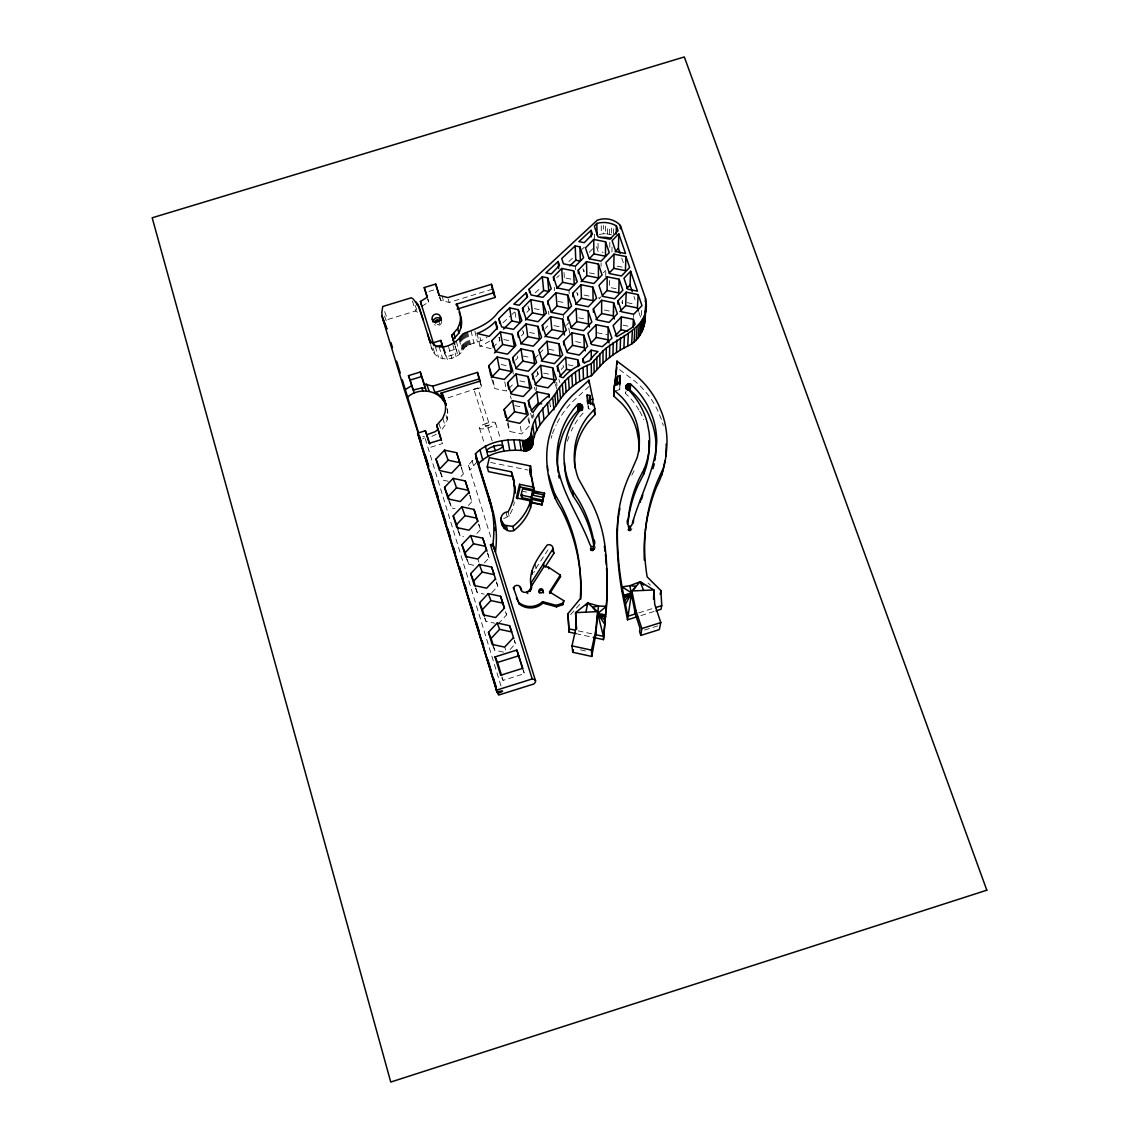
<?xml version="1.0" encoding="UTF-8"?>
<svg xmlns="http://www.w3.org/2000/svg" width="1139" height="1139" viewBox="0 0 1139 1139"><rect width="100%" height="100%" fill="white"/><g stroke="black" fill="none" stroke-linecap="round" stroke-linejoin="round"><path stroke-width="0.75" stroke-dasharray="5 3.75" d="M599.256 234.477L603.343 233.751L603.357 225.479M611.558 234.748L605.435 233.694L605.464 225.422M605.763 276.677L605.806 269.672M607.514 233.837L607.571 225.579M609.564 234.193L609.65 225.935M609.479 280.479L609.393 287.37L616.071 288.708M609.792 247.234L609.863 240.813M611.572 233.096L611.671 226.49M611.942 251.975L612.042 245.554M613.508 233.851L613.636 225.607M615.644 390.876L619.73 389.609L619.801 386.505M619.73 389.609L619.929 383.402M622.535 300.255L622.421 303.615L621.367 300.554M638.979 410.04A77.238 74.533 -4.7 0 0 628.643 396.415L625.396 393.425L625.638 388.242M633.569 317.468L633.74 314.236M641.314 315.446L641.741 308.883M631.917 528.482C631.362 533.08 624.827 530.133 628.415 525.691M628.429 530.546L628.756 525.976M628.828 530.76L629.155 526.19M629.255 530.888L629.596 526.318M629.71 530.916L630.038 526.346M630.152 530.859L630.493 526.289M630.565 530.703L630.921 526.133M473.881 389.282L477.825 388.072L489.471 424.904L488.133 425.929L485.499 426.143L473.881 389.282L481.769 387.531L480.615 382.69M477.825 388.072L444.21 399.091M485.499 426.143L489.471 424.904M625.439 392.884L626.094 391.36M551.091 438.287L551.945 435.425M594.273 545.012C597.462 548.913 591.184 553.668 590.016 548.713M438.885 423.537L441.249 430.343L445.022 425.246L447.314 419.423A25.969 24.83 -17.8 0 0 447.3 409.228M533.778 572.646L534.433 571.18M503.623 518.629L509.161 516.038L512.194 509.831L514.273 503.267L513.276 498.882M631.803 475.205L634.152 470.663M535.857 568.418L547.944 549.895M430.699 344.405C432.735 363.668 457.764 362.772 464.598 347.466C471.304 342.483 480.473 342.54 487.093 337.172M477.127 461.793L469.923 470.008L468.428 465.239L474.493 458.177M570.596 614.676L580.463 603.428M583.097 413.101L580.164 416.39A77.609 74.96 3 0 0 571.208 431.012M510.101 649.458L515.412 643.734L514.372 640.374M498.085 623.958L506.57 614.875L505.531 611.529M491.763 592.679L497.8 586.243L496.775 582.926M484.289 562.951L489.101 557.825L487.577 552.899M476.871 533.451L480.473 529.649L478.95 524.752M507.339 423.566L509.859 431.496L521.676 433.959L529.934 425.303L528.724 417.557M468.314 505.46L471.902 501.687L469.909 495.209M561.256 369.42L563.577 366.986L562.552 363.868M461.024 476.444L463.416 473.938L461.423 467.517M534.832 358.415L538.32 354.77M539.487 353.546L542.976 349.901L542.463 345.231M566.439 325.256L569.913 321.639M508.891 388.556L514.757 382.433M601.335 296.524L599.043 298.916L599.014 293.848M535.757 376.881L538.106 374.432L537.679 371.029M545.325 328.445L547.645 326.025M515.497 360.166L517.832 357.731L517.006 352.464M603.399 272.805L605.677 270.427M526.887 312.328L529.208 309.936L528.581 304.953M492.86 347.637L499.879 340.376L499.281 337.215M589.247 252.331L592.679 248.772M521.335 335.905L523.669 333.485L523.214 330.282M502.954 322.821L510.699 315.617M511.995 314.407L514.586 312.015M535.259 292.794L540.427 287.982M568.859 261.571L574.028 256.759M581.787 249.555L584.364 247.149M556.757 277.717L559.164 275.481M589.105 386.434L572.476 401.754A92.159 89.027 2.8 0 0 556.857 423.466M421.886 306.249L428.705 302.049L427.751 298.831M431.852 436.351L436.251 434.358M501.858 677.805L503.054 680.367L524.41 673.662L523.399 670.401M638.737 612.867L654 608.084M640.915 615.587L654.313 611.387M644.603 630.038L658.029 625.809M430.713 447.228L442.502 443.584L441.576 440.978M456.155 349.004L457.351 353.446L445.876 356.963L444.594 352.549L456.155 349.004L455.201 345.943M428.947 291.456L433.817 289.961M417.429 312.214L415.621 310.99L387.602 319.561L383.33 308.142M439.597 297.023L440.608 300.24L449.15 302.419L492.333 289.206M603.343 233.751L605.435 233.694M596.58 246.821L598.117 251.363L603.101 252.345M617.124 266.127L623.446 267.38M589.475 272.862L596.124 274.186M566.012 278.13L575.964 280.123M627.162 302.647L635.121 304.255M584.079 295.058L590.728 296.396M604.353 310.022L614.377 312.043M558.096 301.394L566.41 303.074M622.99 325.142L628.016 326.167M534.305 308.626L540.954 309.965M578.64 317.809L586.998 319.49M597.22 332.773L607.286 334.809M554.109 325.64L560.787 326.993M490.61 462.462L527.941 470.023M575.636 341.586L582.328 342.939M529.521 332.446L536.184 333.798M503.851 339.564L510.514 340.931M548.927 349.26L557.298 350.969M489.585 341.074A48.55 45.831 -12 0 1 479.889 346.014L491.692 348.847M568.034 364.765L573.074 365.804M523.114 356.009L531.486 357.731M543.673 373.108L550.393 374.489M501.302 364.537L507.98 365.904M519.854 380.924L526.56 382.305M491.806 379.173L494.81 388.584L506.542 391.004L504.648 381.095M587.98 405.641L588.365 408.744L593.946 409.898M514.97 405.641L521.705 407.036M523.114 491.379L526.446 492.091M440.124 472.172L443.213 480.188L448.282 481.27M448.695 500.462L451.628 507.98L455.031 508.692M457.892 530.375L460.113 535.971L463.53 536.711M465.524 556.43L468.67 564.189L473.81 565.3M475.518 588.365L477.298 592.636L484.189 594.131M578.171 630.864L592.551 633.996M575.935 633.626L591.426 637M484.602 618.078L485.983 621.31L494.639 623.204M580.548 649.885L585.717 651.01M492.817 645.856L494.753 650.212L506.912 652.889M619.559 369.662L634.836 381.152A91.746 88.543 -4.5 0 1 657.858 410.78L661.446 419.479A91.746 88.543 -4.5 0 1 663.282 425.473M648.02 582.983L650.454 585.275M628.102 530.261L627.646 529.507M504.634 647.123L505.773 650.013M384.484 316.087L386.306 320.942M477.796 559.064L478.95 562.153M522.53 668.379L524.41 673.662M514.372 640.759L515.412 643.734M621.723 258.055L623.375 262.881M633.939 296.439L635.049 299.699M638.979 312.556L640.559 317.183M505.431 611.558L506.57 614.875M496.319 581.872L497.8 586.243M582.969 268.747L583.994 271.78L583.894 268.263M442.715 418.369L445.022 425.246M487.506 553.084L489.101 557.825M576.79 292.296L577.815 295.357L577.672 291.954M478.565 523.954L480.473 529.649M569.714 333.158L568.489 326.836M469.88 495.579L471.902 501.687M461.252 467.431L463.416 473.938M558.893 379.444L559.918 382.59M555.362 384.356L556.914 389.068M527.941 306.049L529.208 309.936M446.032 415.507L447.314 419.423M537.081 371.314L538.106 374.432M522.659 330.395L523.669 333.485M534.39 387.36L535.415 390.506M530.56 413.343L532.596 419.693M527.884 418.953L529.934 425.303M498.896 337.315L499.879 340.376M510.258 395.831L511.269 398.992M412.446 301.066L415.621 310.99M495.508 423.039L500.178 437.789M415.322 305.622L416.902 310.563M479.96 381.807L481.769 387.531M488.062 427.851L492.176 440.893M455.059 346.156L457.351 353.446M479.462 428.008L484.103 442.758M443.655 349.531L444.594 352.549M427.695 298.845L428.705 302.049M443.541 349.459L445.876 356.963M433.162 348.164L435.07 354.314M468.428 465.239L491.265 538.576M440.75 472.158L443.213 480.188M449.649 501.502L451.628 507.98M458.618 531.073L460.113 535.971M467.161 559.263L468.67 564.189M475.775 587.667L477.298 592.636M484.958 617.964L485.983 621.31M493.714 646.852L494.753 650.212M502.057 677.107L503.054 680.367M425.203 438.558L500.989 685.991M435.255 346.455L438.543 357.19M472.059 460.64L473.497 465.452M439.099 346.74L442.744 358.97M443.797 347.295L447.342 359.511M431.838 347.779L432.635 350.613M448.495 346.527L451.941 358.771M439.725 297.008L440.608 300.24M452.809 344.519L456.155 356.806M442.445 297.208L443.313 300.44M456.369 341.444L459.629 353.788M448.31 299.201L449.15 302.419M459.174 339.322L461.978 350.186M459.387 337.016L462.576 349.459M460.726 335.635L463.886 348.093M460.028 336.304L463.203 348.762M461.452 334.994L464.541 347.509M506.015 512.123L507.083 516.366M462.22 334.396L465.353 346.882M463.018 333.841L466.136 346.341M463.858 333.343L466.947 345.843M508.108 511.795L509.161 516.038M464.726 332.873L467.787 345.402M465.609 332.46L468.656 345.003M466.52 332.104L469.553 344.647M467.446 331.805L470.464 344.348M471.033 330.78L473.966 343.337M474.906 331.093L477.412 342.113M477.099 333.499L480.032 346.455M480.06 337.528L480.743 340.675M493.045 380.284L494.81 388.584M535.102 563.791L536.042 568.389M508.022 422.327L509.859 431.496M520.338 426.356L521.676 433.959M512.735 370.688L513.319 374.048M593.917 546.35L594.373 549.354M515.07 312.357L515.81 317.268M532.483 415.08L532.938 418.184M533.436 413.77L533.878 416.874M536.17 386.989L536.597 390.264M549.71 402.366L550.45 406.765L550.094 403.548M548.585 311.203L548.884 314.506M556.672 382.362L556.971 385.68M554.266 287.242L554.536 290.673M563.25 314.748L563.463 317.98M564.019 272.563L564.346 277.802M569.002 290.317L569.187 293.677M575.366 266.213L575.508 269.687M590.671 546.008L590.828 550.336M591.483 547.93L591.568 550.82M591.07 547.731L591.169 550.621M591.91 548.044L592.009 550.92M592.807 547.987L592.892 550.877M588.279 405.755L588.365 408.744M592.365 548.058L592.451 550.949M593.191 546.378L593.305 550.707M593.561 546.136L593.675 550.464M594.444 234.235L594.53 240.785M598.06 243.305L598.117 251.363M601.264 225.75L601.278 234.008M601.079 262.91L601.079 266.426M567.393 441.206A77.609 74.96 3 0 1 569.97 433.859M552.5 433.56A92.159 89.027 2.8 0 1 556.159 424.875M639.762 411.393A77.238 74.533 -4.7 0 1 643.791 419.778M424.292 437.775A5.211 1.509 -16.7 0 1 422.683 438.857M422.84 436.322A5.211 1.509 -16.7 0 1 424.377 436.55M447.015 408.346A26.012 24.873 -17.8 0 1 447.029 418.554M439.668 323.12A2.022 1.908 -13.9 0 1 437.234 324.601M441.661 321.483A4.257 4.029 -13.9 0 1 434.486 324.7M486.908 423.167L484.844 423.893A8.4 2.406 -17.5 0 0 480.815 428.819A8.4 2.406 -17.5 0 0 493.557 425.417A8.4 2.406 -17.5 0 0 491.023 422.242L486.908 423.167"/><path stroke-width="1.5" d="M603.001 350.883L591.226 363.768C577.316 368.894 565.086 378.504 557.071 390.99C548.557 405.228 531.842 415.265 531.215 433.945C530.646 437.234 527.884 439.925 524.638 440.594C507.481 438.33 488.062 440.864 475.433 453.863L488.958 497.131A115.039 111.024 -27.8 0 1 492.931 543.972L495.451 552.016A112.419 108.632 -28.1 0 0 491.55 506.2L478.309 463.844C490.653 450.93 509.617 448.965 526.403 450.887C529.592 450.218 532.283 447.584 532.838 444.367C533.735 424.505 552.144 414.624 560.545 398.778C568.318 388.285 579.238 380.212 591.483 375.685L603.001 363.07L603.001 350.883C619.687 335.806 651.992 327.349 645.5 298.361L620.399 225.508C614.718 219.144 605.023 217.136 597.163 220.297L498.042 312.271C489.656 324.088 475.846 328.886 463.018 333.841C454.048 347.025 432.962 355.197 427.538 333.869M593.148 637.37L603.471 639.62L606.275 606.432A326.025 312.613 -37.4 0 0 605.236 548.215A141.037 137.62 -22.5 0 0 587.439 494.839L578.384 478.608A68.297 65.905 2.9 0 1 574.27 454.376L575.01 446.203A68.297 65.905 2.9 0 1 588.009 416.361L594.829 408.702L593.846 403.918L588.194 402.75L587.226 394.92L589.86 395.461L590.814 404.074M605.549 241.795L609.251 252.644L601.065 261.158L589.176 258.795L585.503 247.932L593.69 239.446L605.549 241.795L605.492 256.218L593.889 253.912L589.319 258.653M533.095 485.499A50.757 49.162 -15.6 0 0 530.447 474.636L531.344 470.706L530.546 465.979L489.371 457.636L487.221 466.905L511.383 471.817C516.423 484.773 515.084 499.793 508.108 511.795C494.995 512.892 501.758 534.96 513.874 530.532A50.757 49.162 -15.6 0 0 530.589 507.695L531.97 501.801M515.355 493.102L513.39 478.366M603.001 363.07L606.204 360.223L606.29 347.979M605.222 551.091L605.25 548.215M602.488 295.328L607.087 290.53L607.172 276.82L619.118 279.212L622.862 290.189L614.647 298.774L602.673 296.368L598.957 285.391L607.172 276.82M609.094 342.924L608.041 339.821L608.155 327.149L596.153 324.715L587.881 333.385L591.597 344.505L602.275 346.683L611.914 338.255L608.155 327.149M521.092 589.219L521.092 588.721A4.015 3.944 -16.9 0 0 513.433 587.724L519.128 603.941A18.053 17.754 -14.3 0 0 542.919 603.115L556.473 606.831L562.851 604.652L563.805 600.694L549.553 591.91L560.288 575.095L548.485 567.208L544.072 566.496L531.301 586.386C530.717 590.7 525.35 594.572 521.591 591.041L521.092 589.219L521.505 590.258A4.001 3.93 -17 0 0 519.996 587.653M603.471 639.62L606.275 606.432L598.445 605.962L587.738 602.93L575.579 612.625L576.462 629.312M606.204 360.223L609.536 357.504L609.692 345.202M609.194 273.104L613.764 268.334L614.021 254.168L625.923 256.531L629.668 267.437L621.481 275.98L609.55 273.602L605.834 262.682L614.021 254.168M614.405 318.963L613.352 315.873L613.594 302.689L601.634 300.283L593.376 308.897L593.433 312.157M609.536 357.504L612.967 354.927L613.209 342.554M616.199 234.065L616.37 225.878A24.218 22.723 -2.8 0 0 596.893 223.415L594.344 226.049L598.018 236.855L609.878 239.204L618.036 230.733L616.37 225.878M638.708 451.813A67.13 64.781 -4.7 0 0 638.424 438.885L636.915 430.941A67.13 64.781 -4.7 0 0 621.225 402.935L613.793 396.073L614.434 385.096L619.929 383.402M614.434 385.096L613.793 396.073M614.832 384.954L616.954 361.106L635.235 374.845A92.871 89.568 -4.5 0 1 658.541 404.801L662.172 413.599A92.871 89.568 -4.5 0 1 667.013 441.619C666.586 457.152 663.966 472.899 656.591 486.752A186.098 178.823 24.3 0 0 645.3 531.101M620.072 253.228L618.406 248.402L618.762 233.822L612.113 240.742L615.829 251.591L625.539 253.513L618.762 233.822M619.83 384.954L620.114 375.528L617.552 376.326L616.982 385.167M612.967 354.927L616.512 352.478L616.825 340.063M617.893 304.085L617.979 300.781L626.194 292.182L638.182 294.574L641.969 305.594L633.74 314.236L621.737 311.815L617.979 300.781M620.314 228.782L620.399 225.508M616.868 364.338L616.954 361.106M619.118 279.212L618.748 292.88L607.087 290.53M617.552 376.326L617.366 382.619L619.915 381.836L620.114 375.528M616.512 352.478L620.171 350.186L620.57 337.714M615.202 335.848L620.954 329.783L621.381 316.898L633.398 319.319L635.078 324.259A17.042 16.145 -1.2 0 1 628.856 329.641L616.882 336.66L613.124 325.555L621.381 316.898M625.923 256.531L625.411 270.655L613.764 268.334M620.171 350.186L623.916 348.036L624.4 335.521M619.929 311.588L625.681 305.579L626.194 292.182M637.555 616.64L627.518 619.787L621.837 590.728A327.363 310.292 27.6 0 1 617.181 533.65L617.366 529.108A142.104 137.306 18.2 0 1 629.782 474.579L637.171 457.636A67.97 65.535 -4.8 0 0 638.865 433.233L637.327 425.203A67.97 65.535 -4.8 0 0 621.453 396.87L613.921 389.922M632.259 291.57L630.024 285.063L630.65 271.239L623.958 278.229L627.717 289.192L637.498 291.143L630.65 271.239M623.916 348.036L627.746 346.042L628.315 333.485M625.923 388.726L626.066 385.637L628.842 383.8L630.565 384.042L634.779 387.972A82.649 79.702 -4.5 0 1 649.258 408.844L652.476 416.675A82.649 79.702 -4.5 0 1 656.747 441.605C655.11 470.464 639.705 496.177 632.273 523.883C630.323 530.247 624.855 522.801 628.272 518.814A131.711 127.255 18.1 0 1 639.164 478.693L644.076 469.197A78.235 75.445 -4.8 0 0 649.045 432.08L647.265 422.84A78.235 75.445 -4.8 0 0 628.942 390.236L625.681 387.26L626.066 385.637M626.236 388.257L626.379 385.153M626.535 389.381L626.763 384.74M626.991 389.04L627.219 384.384M627.418 390.307L627.717 384.099M627.746 346.042C638.595 341.401 645.001 329.185 645.115 317.681M665.76 456.597L666.23 447.171A91.746 88.543 -4.5 0 0 666.144 444.039M628.272 383.914L627.959 390.122L630.223 390.25L634.395 394.137A81.638 78.79 -4.5 0 1 648.689 414.781L651.864 422.526A81.638 78.79 -4.5 0 1 656.092 447.171L655.665 455.543M628.529 390.022L628.842 383.8M629.112 390.008L629.426 383.786M631.661 344.192L632.33 331.606M629.682 390.079L630.009 383.871M632.971 327.349L633.398 319.319M630.223 390.25L630.565 384.042M533.379 494.369L533.792 490.937L544.57 493.215L541.936 504.919L531.073 502.612L532.013 495.508L532.753 492.603L543.559 494.881L543.801 496.49L544.57 493.215M553.084 548.656L530.646 583.581C529.251 568.731 538.932 556.501 547.176 545.026A4.143 4.058 -8.8 0 1 553.084 548.656L553.782 553.469L545.31 566.653M634.081 342.184L634.793 329.541M638.438 311.018L637.384 307.929L638.182 294.574M636.288 339.977L637.057 327.292M621.837 590.728L622.079 586.884A331.549 314.022 27.5 0 1 617.366 529.108M638.296 337.585L639.107 324.857M640.061 335.037L640.901 322.252M641.57 332.36L642.453 319.518M642.837 329.57L643.749 316.656M645.272 301.693L645.5 298.361M643.82 326.679L644.759 313.709M645.215 311.346L645.941 301.436M644.532 323.718L645.486 310.691M644.973 320.7L646.084 304.526M633.298 522.972L633.555 519.882M627.518 619.787L631.874 590.956L640.175 581.744L653.914 589.959L654.697 604.197L660.791 622.592L659.296 629.625L640.816 635.42L639.577 631.618L640.033 628.258L635.334 613.935L629.824 585.702L640.175 581.744L643.734 585.09M626.991 595.996L627.148 594.273M640.403 502.157L640.716 498.896M627.959 523.47A130.074 125.746 18.4 0 1 638.708 483.819L643.563 474.436L644.076 469.197M576.22 626.934L571.977 645.856L572.775 652.291L591.753 656.448L591.468 650.113L595.654 631.163L597.648 611.629L587.738 602.93L585.588 605.379M614.975 384.797L615.701 377.906M616.057 374.46L616.783 367.57M653.515 599.299L653.914 589.959L631.874 590.956L635.776 610.134L635.334 613.935L627.831 616.299L622.079 586.884L629.824 585.702L636.046 586.314L634.295 588.991M661.702 475.205L665.034 460.583M640.816 635.42L641.827 628.557L635.776 610.134M654.854 460.526L655.395 457.209M541.936 504.919L543.559 494.881M660.179 594.401L660.905 590.6L647.166 576.875A188.462 180.973 24.1 0 1 657.26 481.655L662.442 469.966M585.916 612.156L587.738 602.93M660.905 590.6L661.745 605.649L661.004 609.28L655.979 610.86M591.753 656.448L595.754 634.694L598.445 605.962L592.65 607.244L595.669 611.017M572.775 652.291L573.358 649.686M530.447 474.636L529.649 469.937L530.546 465.979M533.792 490.937L533.038 494.212L532.753 492.603M513.874 530.532L512.877 526.432A51.326 49.675 -15.6 0 0 529.777 503.353L530.347 500.904L516.351 497.928L519.569 484.289L533.536 487.236L533.137 493.5L532.682 490.895L522.587 488.773L521.107 495.081L521.634 497.658L531.671 499.779L530.817 503.438L530.347 500.904M531.671 499.779L531.215 497.216L532.682 490.895M533.536 487.236L532.682 486.567A51.326 49.675 -15.6 0 0 529.649 469.937M517.32 498.797L520.11 486.923L519.569 484.289M521.634 497.658L522.374 494.525M652.974 468.699L654.327 463.844M641.542 499.338L642.823 494.881M625.297 594.814L624.386 597.676L623.816 596.722L624.699 596.665M531.073 502.612L531.685 501.516M453.877 342.241L454.148 343.238L451.813 335.208L457.679 328.53L459.928 322.85A25.613 24.204 -14 0 0 456.867 305.594L455.956 304.298L494.127 292.623L491.422 284.28L447.898 297.592L439.284 295.4L435.71 284.052L424.249 287.541L427.196 297.251M453.051 339.764L458.846 333.129L461.081 327.491A25.414 24.019 -14 0 0 459.031 312.086M623.603 595.455L631.675 592.992L622.079 586.884M562.851 604.652L563.805 600.694M625.382 604.339L631.675 592.992L624.058 597.89L623.859 596.921M560.288 575.095L560.502 576.69L549.81 593.419L549.553 591.91M579.879 410.496C585.603 408.687 581.645 402.281 577.658 404.416L573.857 408.759A83.033 80.143 2.6 0 0 561.513 430.998L559.092 439.127A83.033 80.143 2.6 0 0 557.313 464.441C561.812 493.144 579.708 517.362 589.86 544.371C592.437 550.536 597.149 542.605 593.334 538.932A130.714 127.554 -22.5 0 0 578.498 499.836L572.661 490.795A78.619 75.872 2.9 0 1 564.033 454.19L564.887 444.794A78.619 75.872 2.9 0 1 579.893 410.453M581.032 404.445L581.303 410.41L577.957 410.396L574.198 414.681A82.008 79.217 2.8 0 0 562.025 436.664L559.633 444.708A82.008 79.217 2.8 0 0 557.868 469.724L558.309 472.657M575.935 633.626L569.059 632.117L567.962 613.665L580.292 598.701A186.298 180.973 -31.9 0 0 560.772 504.477L554.465 493.301L548.514 474.892M594.829 408.702L594.928 414.624L588.194 422.199A67.457 65.151 3 0 0 575.352 451.699L574.626 459.772A67.457 65.151 3 0 0 574.939 467.887M624.613 600.637L631.675 592.992M513.333 637.769L504.634 647.123L492.176 644.403L488.474 632.33L497.188 623.005L509.603 625.71L511.767 631.96L499.637 629.312L497.188 623.005M493.201 645.158L491.123 638.424L499.637 629.312M484.445 616.299L482.395 609.607L490.881 600.566L502.954 603.186L504.506 608.198M495.337 578.954L486.666 588.18L474.337 585.503L470.692 573.643L479.348 564.46L491.649 567.108L494.212 574.64L482.181 572.049L479.348 564.46M500.591 596.295L504.292 608.24L495.607 617.537L483.221 614.832L479.547 602.858L488.232 593.604L500.591 596.295L502.954 603.186M475.262 586.001L473.739 581.032L482.181 572.049M482.794 538.149L486.438 549.909L477.796 559.064L465.524 556.43L461.907 544.656L470.549 535.529L482.794 538.149L485.541 546.321L473.568 543.759L470.549 535.529M466.648 557.612L465.139 552.671L473.568 543.759M458.12 529.45L456.611 524.552L465.011 515.696L476.928 518.231L477.939 521.491M582.855 358.913L591.169 350.186L597.961 351.567A49.789 47.624 0.4 0 0 589.489 360.807A14.48 13.825 -2.9 0 0 584.279 363.199L582.855 358.913L582.983 362.344M473.995 509.432L477.611 521.107L469.012 530.19L456.782 527.571L453.194 515.896L461.808 506.841L473.995 509.432L476.444 516.764M595.896 319.532L601.648 313.51L601.634 300.283M626.763 288.48L630.024 285.063M535.045 384.569L542.064 377.223L540.669 365.363L552.7 367.826L556.387 379.059L548.001 387.844L535.942 385.352L532.297 374.105L540.669 365.363M566.752 351.424L572.547 345.345L571.863 332.802L583.866 335.236L587.582 346.37L579.267 355.083L567.236 352.634L563.549 341.472L571.863 332.802M557.355 366.018L565.699 357.276L577.729 359.739L579.609 365.391A43.752 41.958 -2.4 0 0 563.236 377.692L561.043 377.237L557.355 366.018L557.797 371.1M506.314 420.391L514.572 411.748L512.536 400.629L524.595 403.121L528.254 414.468L519.811 423.324L507.723 420.804L504.093 409.456L512.536 400.629M465.267 480.957L468.869 492.518L460.284 501.544L448.111 498.953L444.552 487.364L453.137 478.38L465.267 480.957L469.396 493.6M528.368 400.643L536.782 391.83L548.856 394.322L549.24 395.518A55.868 53.86 -3.8 0 0 533.209 412.204L532.027 411.962L528.368 400.643L529.336 406.993M590.515 343.494L596.295 337.443L596.153 324.715M559.534 376.653L566.524 369.321L565.699 357.276M449.15 499.879L448.154 496.632L456.525 487.848L468.4 490.368M531.215 410.538L538.263 403.149L536.782 391.83M567.905 317.183L576.177 308.555L588.151 310.961L591.853 322.024L583.581 330.694L571.579 328.26L567.905 317.183L568.09 320.401M547.019 341.287L538.676 349.986L542.321 361.163L554.337 363.626L562.68 354.898L559.007 343.736L547.019 341.287L548.258 353.66L541.267 360.963M507.624 382.761L516.024 373.991L528.04 376.468L531.685 387.716L523.285 396.514L511.226 394.023L507.624 382.761L508.834 389.324M456.625 452.696L460.184 464.171L451.628 473.126L439.512 470.564L435.981 459.074L444.537 450.161L456.625 452.696L460.925 465.922M570.995 327.633L576.775 321.597L576.177 308.555M510.927 393.026L517.96 385.68L516.024 373.991M459.928 462.705L448.111 460.213L439.754 468.941L435.981 459.074M520.751 343.921L527.741 336.66L526.033 323.932L537.978 326.366L541.609 337.457L533.28 346.142L521.292 343.693L517.69 332.588L526.033 323.932M551.191 312.1L556.971 306.092L555.946 292.723L567.863 295.129L571.536 306.135L563.25 314.748L551.304 312.342L547.66 301.308L555.946 292.723M581.104 281.632L586.841 275.666L586.485 261.657L598.388 264.034L602.09 274.94L593.875 283.511L581.944 281.119L578.27 270.185L586.485 261.657M491.308 377.607L499.523 369.064L497.159 357.034L509.133 359.497L512.735 370.688L504.335 379.444L492.333 376.966L488.759 365.761L497.159 357.034M572.718 293.321L580.961 284.75L592.892 287.142L596.594 298.133L588.35 306.747L576.391 304.327L572.718 293.321L572.874 296.667M542.335 325.355L550.65 316.713L562.609 319.134L566.282 330.21L557.968 338.881L545.98 336.446L542.335 325.355L542.847 330.111M512.621 357.589L520.993 348.89L532.981 351.339L536.626 362.515L528.24 371.257L516.238 368.78L512.621 357.589L513.49 362.743M615.16 251.79L618.406 248.402M575.679 304.284L581.445 298.29L580.961 284.75M544.841 336.831L551.817 329.584L550.65 316.713M515.81 368.395L522.829 361.091L520.993 348.89M522.545 308.242L530.845 299.642L542.762 302.049L546.393 313.068L538.078 321.711L526.147 319.29L522.545 308.242L522.986 311.517M491.991 340.575L500.363 331.905L512.294 334.339L515.896 345.459L507.524 354.158L495.565 351.709L491.991 340.575L493.23 346.754M553.44 276.976L561.698 268.448L573.572 270.826L577.245 281.746L569.002 290.317L557.085 287.925L553.44 276.976L553.725 280.408M525.492 320.087L532.454 312.869L530.845 299.642M494.468 352.948L502.641 344.462L500.363 331.905M556.843 288.281L562.595 282.301L561.698 268.448M503.552 329.071L511.71 320.956L509.646 307.9L518.273 309.651L521.861 320.7L513.532 329.342L501.601 326.907L498.91 318.578L509.646 307.9M537.209 296.524L543.645 290.473L542.306 276.777L547.603 277.845L551.219 288.793L542.947 297.364L531.045 294.973L529.137 289.149L542.306 276.777M569.813 265.857L575.793 260.219L575.195 245.896L579.908 246.836L583.581 257.699L575.366 266.213L563.478 263.835L561.712 258.553L575.195 245.896M591.127 230.306L578.897 241.61L584.279 242.678L592.451 234.207L591.127 230.306L591.241 236.812M558.181 261.486L545.866 272.862L551.248 273.944L559.491 265.415L558.181 261.486L558.679 268.491M526.246 292.68L513.846 304.156L519.242 305.238L527.542 296.653L526.246 292.68L526.887 297.692M592.978 405.171L592.85 399.148L588.948 380.184L572.091 395.674A93.313 90.066 2.7 0 0 551.874 427.851L549.14 436.992A93.313 90.066 2.7 0 0 547.104 465.424C548.443 480.9 552.543 496.291 561.285 509.304A183.977 178.823 -32.2 0 1 580.776 598.929M606.275 606.432L597.69 613.537L603.471 636.374L595.754 634.694L595.654 631.163M492.931 543.972L490.453 544.741L532.184 678.944A77.765 10.322 -17.1 0 1 533.821 683.998L498.64 695.061L497.743 693.338A5.396 0.712 -17.3 0 0 502.555 691.074A5.396 0.712 -17.3 0 0 497.074 692.056L417.614 433.133L425.36 430.741L429.218 443.342L441.106 439.668L436.678 425.303L442.715 418.369L445.036 412.46A26.354 25.158 -17.7 0 0 444.509 400.131L440.992 393.154L480.231 381.081L477.483 372.396L432.735 386.149L423.893 383.857L420.248 372.04L408.46 375.656L414.297 393.04M436.678 425.303L438.102 429.332L435.269 431.624L426.869 434.728L425.36 430.741M419.764 438.102L404.473 390.108L411.549 385.722M407.321 397.354C416.233 389.011 431.183 388.926 440.337 396.942A25.969 24.83 -17.8 0 1 446.089 405.327M421.886 306.249L420.405 301.451L427.282 297.222L424.249 287.541M516.907 599.399L516.48 597.904L518.715 602.474A18.153 17.84 -14.2 0 0 542.62 601.648L556.245 605.379L562.652 603.186M605.492 616.74L605.407 617.609L597.761 613.551M496.148 690.277L532.184 678.944M516.85 650.056L522.53 668.379L500.676 675.242L495.052 656.89L516.85 650.056L522.886 668.778M655.551 607.6L661.745 605.649M495.052 656.89L497.558 662.428L518.857 655.751M641.827 628.557L660.791 622.592M408.46 375.656L410.111 380.084L421.8 376.482L420.248 372.04M477.483 372.396L479.049 378.945L434.87 392.542C443.797 393.98 450.56 418.654 442.188 392.784M444.21 399.091L443.028 399.462L440.992 393.154M457.138 309.082L494.995 297.493L494.127 292.623M440.807 340.447L443.071 347.965L440.807 340.447L433.276 342.768L434.187 345.758M436.152 346.797L442.131 344.96M590.7 399.561L592.85 399.148M422.313 378.162L425.417 388.214L421.8 387.929L413.172 390.065L410.111 380.084M604.681 616.47L605.521 616.441L605.08 617.438L603.941 614.676M500.904 520.238L504.42 525.15L512.877 526.432M614.946 380.269L617.124 380.469M575.793 260.219L580.406 261.144L579.908 246.836M586.841 275.666L598.473 277.987L598.388 264.034M562.595 282.301L574.227 284.636L573.572 270.826M625.681 305.579L637.384 307.929M543.645 290.473L548.813 291.513L547.603 277.845M581.445 298.29L593.106 300.639L592.892 287.142M601.648 313.51L613.352 315.873M556.971 306.092L568.632 308.441L567.863 295.129M620.954 329.783L627.674 331.15M576.775 321.597L588.464 323.974L589.504 327.064M532.454 312.869L544.1 315.232L542.762 302.049M596.295 337.443L608.041 339.821M511.71 320.956L520.153 322.664L518.273 309.651M551.817 329.584L563.506 331.962L564.531 335.065M514.387 482.964L512.393 476.486L488.489 471.631L487.221 466.905M572.547 345.345L584.279 347.737L585.318 350.855M527.741 336.66L539.416 339.038L537.978 326.366M502.641 344.462L514.315 346.84L512.294 334.339M548.258 353.66L559.989 356.051L559.007 343.736M566.524 369.321L571.564 370.36M522.829 361.091L534.547 363.498L532.981 351.339M542.064 377.223L553.825 379.643L554.85 382.789M499.523 369.064L511.226 371.471L509.133 359.497M517.96 385.68L529.72 388.1L528.04 376.468M587.226 394.92L587.411 400.999L590.016 401.54L590.572 404.231M538.263 403.149L541.637 403.847M514.572 411.748L526.36 414.197L524.595 403.121M520.11 486.923L533.992 489.855M533.451 491.094L534.419 491.293L533.65 486.78M533.75 491.792L538.363 492.76M532.112 495.066L542.933 497.359M521.107 495.081L531.215 497.216M531.543 497.771L542.363 500.064M531.842 499.366L542.605 501.644M531.386 502.271L542.15 504.549M568.617 628.785L574.981 630.166M571.977 645.856L591.468 650.113M605.122 620.413L597.69 613.537L597.648 611.629L575.579 612.625L576.491 628.742M430.4 343.053L419.095 306.861L413.229 299.016L411.378 297.763L382.732 306.519L381.793 312.727L382.433 317.881L404.473 390.108M559.676 575.551L560.502 576.69M604.724 624.2L597.69 613.537L605.521 614.96M564.488 462.705A77.651 74.989 3 0 0 573.031 495.778L578.797 504.705A129.091 126.045 -22.7 0 1 593.447 543.346L593.917 546.35M488.474 632.33L491.123 638.424M479.547 602.858L482.395 609.607M423.167 319.902L417.643 303.914M470.692 573.643L473.739 581.032M461.907 544.656L465.139 552.671M417.614 433.133L497.074 692.056M453.194 515.896L456.611 524.552M640.175 581.744L643.578 590.429M444.552 487.364L448.154 496.632M382.021 315.845L386.918 328.687M382.433 317.881L386.705 329.086M488.232 593.604L490.881 600.566M461.808 506.841L465.011 515.696M453.137 478.38L456.525 487.848M421.8 387.929L422.868 390.905M444.537 450.161L448.111 460.213M423.893 383.857L426.456 391.19M426.684 384.071L429.218 391.403M613.594 302.689L617.352 313.723L609.094 322.38L597.107 319.945L593.376 308.897M432.735 386.149L435.169 393.453M440.038 396.045L440.337 396.942M492.86 290.872L494.995 297.493M495.522 321.483L497.529 327.733L489.158 336.389L477.099 333.499A49.646 46.784 -11.9 0 0 495.522 321.483L497.017 329.47M441.918 394.507L443.939 400.8M442.943 396.301L445.805 404.445M479.049 378.945L479.96 381.807M493.728 445.79L495.266 450.688M451.813 335.208L454.717 344.405M439.084 295.414L435.71 284.052M416.376 302.12L417.415 305.394M489.813 502.384L475.718 456.938L477.127 461.793M420.405 301.451L433.632 343.978M428.762 338.212L430.215 342.853M494.212 548.044L535.501 680.723M486.04 547.973L487.065 551.262M491.649 567.108L495.75 579.609M509.603 625.71L513.846 638.694M438.102 429.332L441.519 440.423M497.558 662.428L501.559 675.47M426.869 434.728L429.745 444.096M390.948 342.554L392.499 347.637M396.643 361.191L400.259 373.051M402.338 379.842L418.383 432.379M419.423 435.767L420.974 440.85M425.118 454.404L428.734 466.264M430.813 473.041L433.404 481.526M436.508 491.692L438.059 496.775M442.203 510.329L445.819 522.189M447.898 528.98L450.489 537.451M453.593 547.617L455.144 552.7M459.288 566.254L462.918 578.128M464.983 584.905L466.534 589.988M470.678 603.542L474.308 615.402M476.373 622.193L478.964 630.664M482.068 640.83L483.619 645.913M487.763 659.467L491.393 671.341M493.458 678.118L496.049 686.589M420.277 439.796L428.591 467.033M429.631 470.435L458.234 564.019M459.273 567.421L497.743 693.338M432.265 319.304L432.977 321.725M513.433 587.724L513.874 589.247A4.001 3.93 -17 0 1 514.401 588.365M475.433 453.863L478.309 463.844M518.715 602.474L519.128 603.941M489.927 502.598L489.072 499.665A113.772 109.842 -27.9 0 1 490.169 503.395M488.958 497.131L491.55 506.2M440.466 316.799L441.491 320.443A4.257 4.029 -13.9 0 0 433.176 321.91M480.017 450.133L482.808 460.199M500.847 518.174L501.601 520.964M501.559 522.203L502.683 526.346M502.769 523.883L503.879 528.012M453.963 333.513L455.173 338.069M504.42 525.15L505.517 529.265M506.385 525.905L507.453 530.019M485.285 445.833L487.933 455.999M457.679 328.53L458.846 333.129M459.928 322.85L461.081 327.491M527.001 591.995L527.385 593.504M527.428 591.81L527.813 593.319M457.123 303.942L458.291 308.726M529.877 589.66L530.048 591.497L529.692 589.974M530.518 588.521L530.874 590.059M530.859 587.767L531.215 589.304M530.703 583.382L531.714 587.724M531.13 586.984L531.486 588.521M530.874 582.556L531.543 585.46M530.988 581.73L531.657 584.649M501.673 440.765L503.965 451.03M531.756 571.18L532.411 574.184M488.759 365.761L490.952 375.913M514.387 485.157L515.369 489.699M511.383 471.817L512.393 476.486M593.946 409.898L594.928 414.624M542.62 601.648L542.919 603.115M504.093 409.456L505.688 417.258M602.118 614.348L602.431 616.028M529.777 503.353L530.589 507.695M491.422 284.28L492.333 289.206M498.91 318.578L499.779 323.391M507.866 439.853L509.717 450.232M543.545 563.506L544.072 566.496M524.225 451.058L522.417 440.779L524.111 451.072M523.527 440.765L525.321 451.044M513.732 439.711L515.526 450.076M524.638 440.594L526.403 450.887M525.72 440.295L527.457 450.588M526.745 439.853L528.468 450.161M519.583 440.209L521.306 450.531M548.485 567.208L548.756 568.845M527.699 439.298L529.393 449.606M528.581 438.615L530.247 448.937M529.35 437.832L531.016 448.168M556.245 605.379L556.473 606.831M530.019 436.949L531.657 447.314M530.546 435.995L532.184 446.388M531.215 433.945L532.838 444.367M530.959 434.984L532.582 445.392M531.329 432.863L532.952 443.313M558.708 475.362L559.121 478.053M517.69 332.588L518.402 337.286M532.867 426.185L534.447 436.778M535.287 419.764L536.811 430.485M532.297 374.105L532.981 379.116M538.562 413.699L540 424.548M587.411 400.999L587.795 404.103M542.62 408.104L543.972 419.067M567.962 613.665L569.059 632.117M529.137 289.149L529.55 292.509M554.465 493.301L555.063 498.256M547.403 403.064L548.656 414.14M548.856 394.322L549.197 397.539M552.828 398.678L553.953 409.855M554.821 394.763L555.903 406.025M552.7 367.826L553.825 379.643M547.66 301.308L547.973 304.611M557.071 390.99L558.096 402.338M559.562 387.374L560.545 398.778M562.31 383.914L563.221 395.404M572.661 490.795L573.031 495.778M565.271 380.64L566.111 392.186M563.549 341.472L563.805 345.017M562.609 319.134L563.506 331.962M568.446 377.55L569.229 389.168M571.835 374.674L572.533 386.349M575.409 372.012L576.021 383.758M577.658 404.416L577.957 410.396M578.769 404.06L579.053 410.04M578.199 404.203L578.498 410.168M579.352 404.018L579.637 409.997M580.506 404.217L580.776 410.182M577.729 359.739L578.057 366.587M579.936 404.074L580.207 410.054M579.139 369.591L579.666 381.38M581.944 405.128L582.143 409.613M581.516 404.744L581.716 409.228M582.3 405.584L582.485 410.054M578.27 270.185L578.413 273.645M583.04 367.399L583.481 379.23M583.866 335.236L584.279 347.737M587.069 365.462L587.425 377.336M589.86 395.461L590.016 401.54M588.948 380.184L589.034 383.302M501.986 522.36L502.028 524.41M588.151 310.961L588.464 323.974M591.169 350.186L591.355 358.899M591.226 363.768L591.483 375.685M593.96 360.38L594.159 372.353M593.69 239.446L593.889 253.912M596.836 357.091L596.964 369.15M596.893 223.415L596.993 234.919M599.854 353.93L599.926 366.046M605.393 554.252A321.967 308.925 -37.6 0 1 606.318 564.659M606.546 568.147A321.967 308.925 -37.6 0 1 606.233 610.048M604.353 546.165A139.285 135.997 -22.7 0 1 605.023 550.934M547.788 470.692A92.159 89.027 2.8 0 1 547.475 465.979M648.803 440.821A77.281 74.576 -4.7 0 1 643.563 474.436M644.347 560.231A186.098 178.823 24.3 0 1 645.115 532.81M617.181 533.65A140.339 135.683 18.4 0 1 619.061 513.034M619.331 511.468A140.339 135.683 18.4 0 1 619.943 508.336M600.239 237.538A23.691 22.267 -2.7 0 1 611.615 238.606M490.496 504.648A113.772 109.842 -27.9 0 1 491.123 507.154M491.407 508.421A113.772 109.842 -27.9 0 1 491.934 510.955M490.453 544.741A76.341 16.402 -16.7 0 1 494.354 549.468M490.339 504.079A112.505 108.675 -28 0 1 491.08 506.528M491.422 507.766A112.505 108.675 -28 0 1 492.062 510.244M492.646 512.735A112.505 108.675 -28 0 1 493.173 515.241M493.856 519.028A112.505 108.675 -28 0 1 494.226 521.577M494.881 527.969A112.505 108.675 -28 0 1 495.038 530.546M539.26 592.807A2.107 2.064 -12.1 0 1 541.395 590.273A2.107 2.064 -12.1 0 1 543.317 592.949M552.885 550.991A4.086 4.001 -8.8 0 1 553.782 553.469M435.682 322.736A2.022 1.922 -13.9 0 1 436.835 319.86A2.022 1.922 -13.9 0 1 439.44 321.597M435.696 322.821A2.022 1.908 -13.9 0 1 439.426 321.682M986.815 890.2L390.748 1082.05L152.185 217.791L684.325 56.95L986.815 890.2M491.137 451.628A8.429 2.292 -17.5 0 0 502.783 445.975A8.429 2.292 -17.5 0 0 490.268 447.755A8.429 2.292 -17.5 0 0 491.137 451.628M539.872 592.593A2.107 2.079 -12.1 0 0 543.118 590.899A2.107 2.079 -12.1 0 0 540.028 588.991A2.107 2.079 -12.1 0 0 539.872 592.593M434.329 321.682A4.285 4.043 -13.9 0 0 440.636 317.838A4.285 4.043 -13.9 0 0 434.13 314.649A4.285 4.043 -13.9 0 0 434.329 321.682"/></g></svg>
